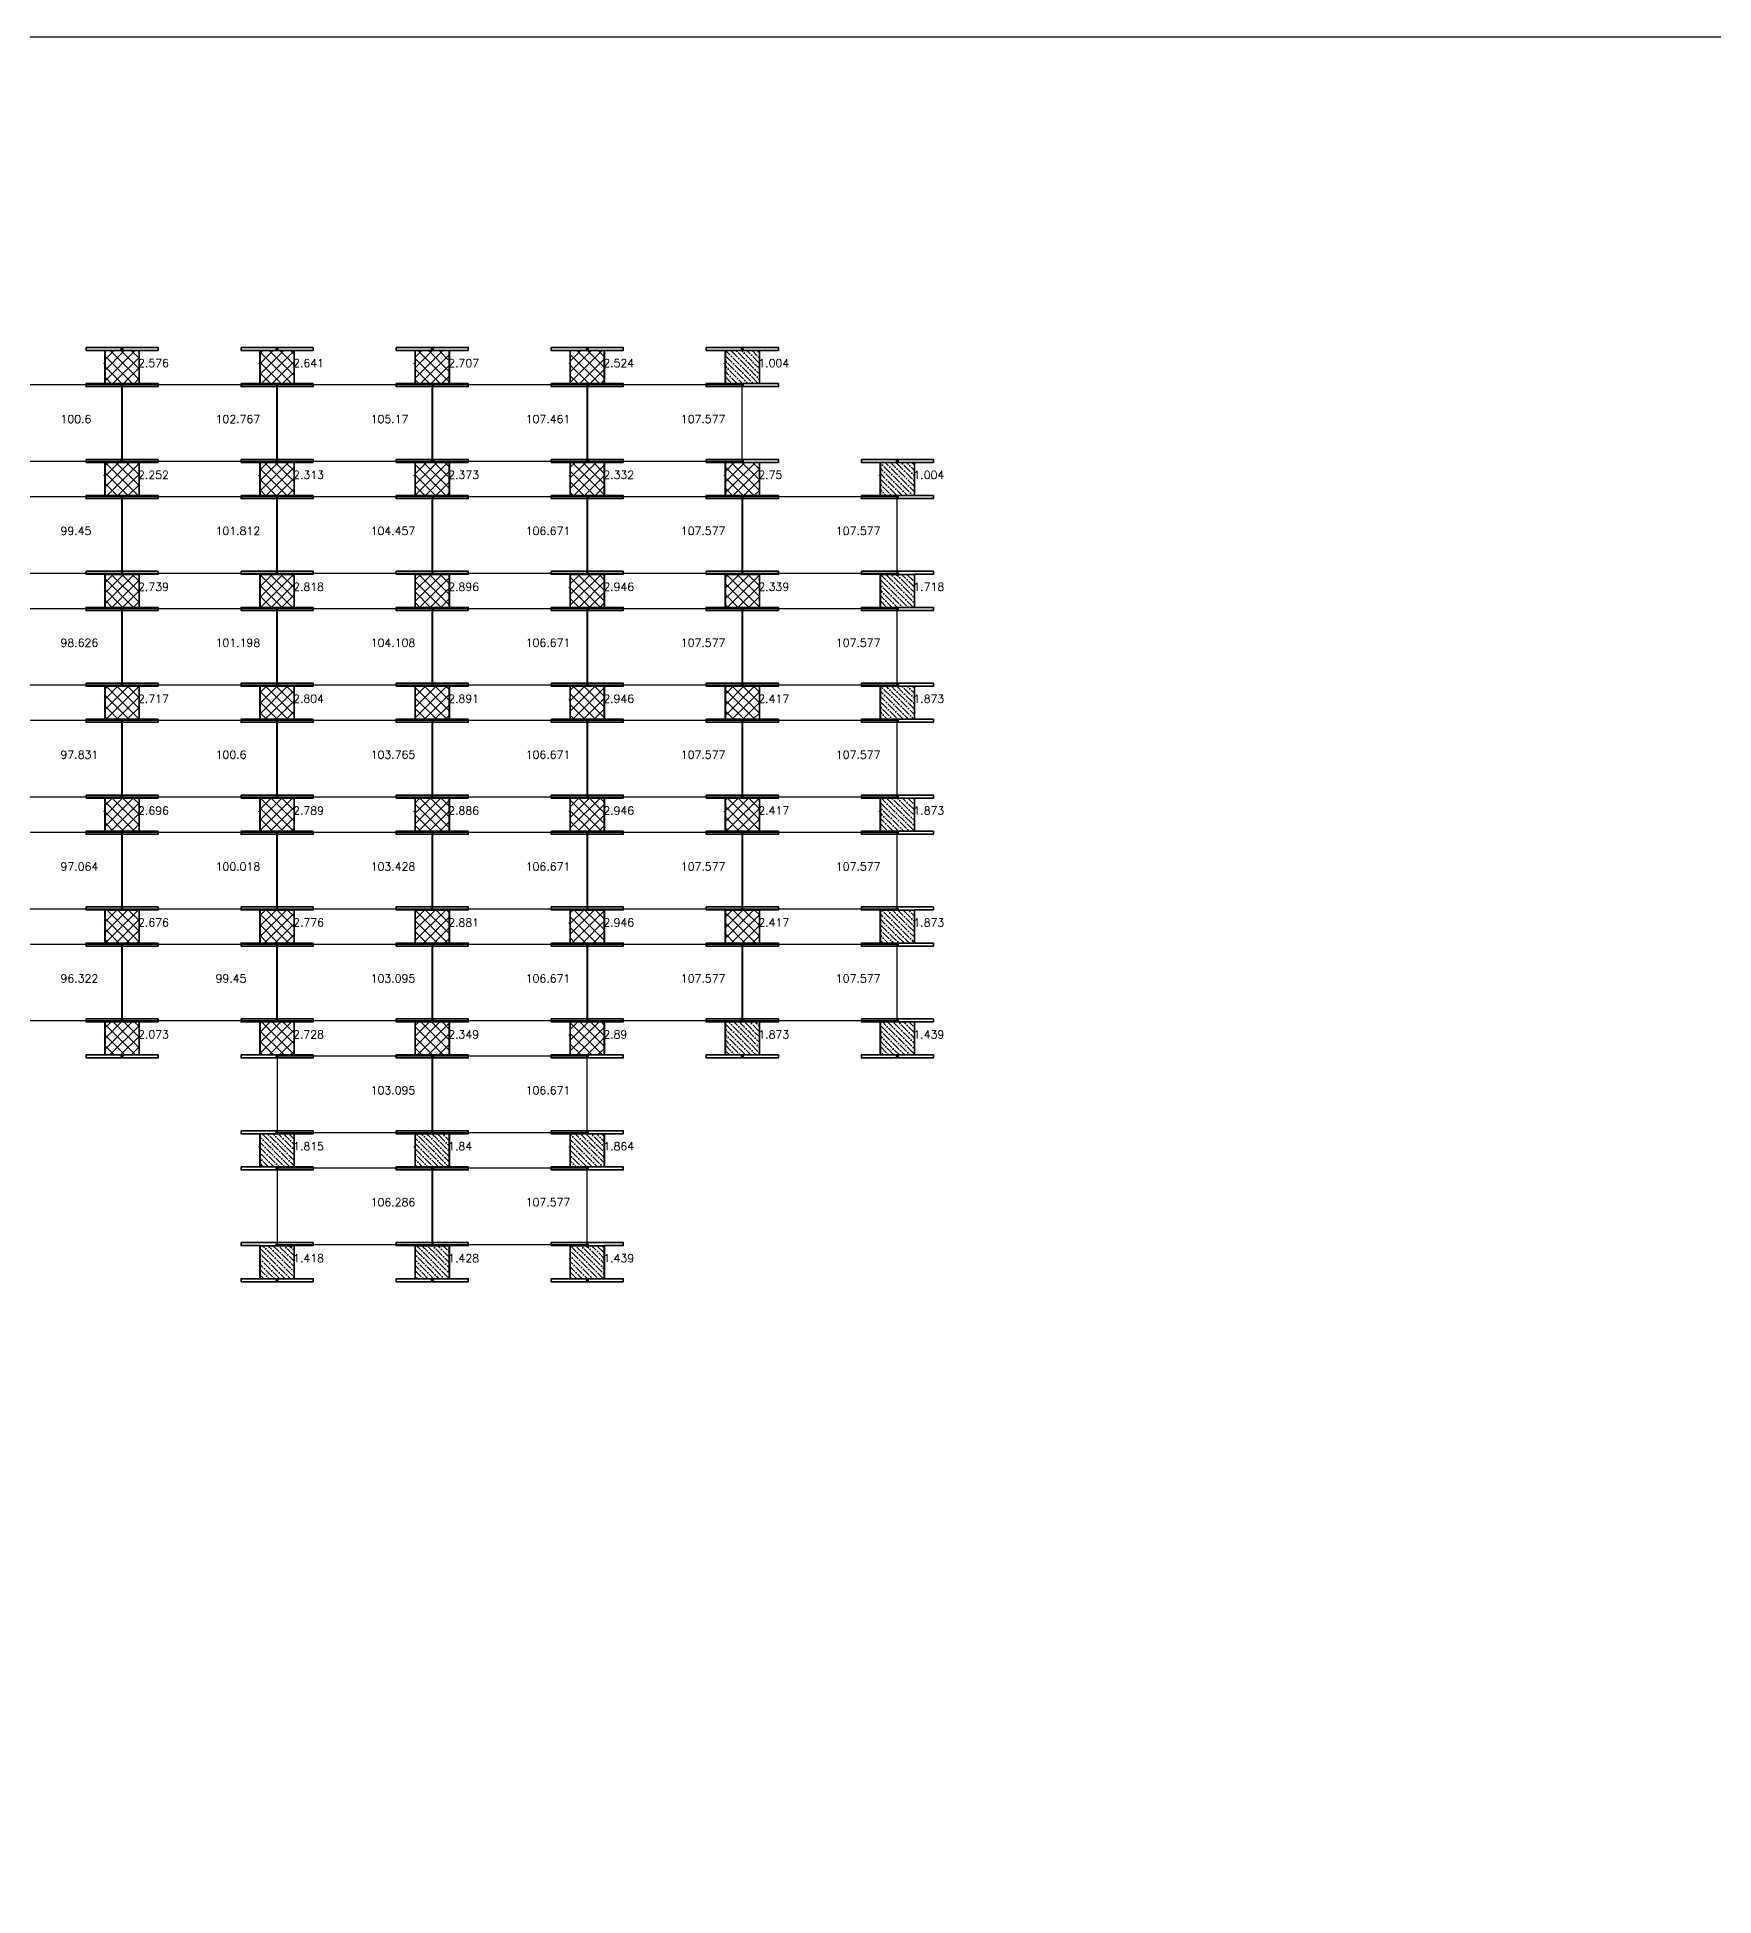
# Model space of a CAD drawing. Header units: inches. Extents: x 4487 to 8387, y 819 to 2897.
# Drawn here: x 5383 to 6221, y 1850 to 2779 of the extents above; entities that cross this region are included whole.
import ezdxf

# ---------------------------------------------------------------- set-up
doc = ezdxf.new("R2010")
doc.units = ezdxf.units.IN
doc.header["$LTSCALE"] = 50
doc.header["$MEASUREMENT"] = 0
for name, color, linetype, lineweight in [('E-PANELS', 140, 'Continuous', 30), ('E3-ECOFEET', 254, 'Continuous', 35), ('HATCH 2', 140, 'Continuous', 35), ('HATCH 3', 30, 'Continuous', 35)]:
    doc.layers.add(name, color=color, linetype=linetype, lineweight=lineweight)
doc.layers.add('EF3 TEXT', color=7, linetype='Continuous', plot=False)
doc.layers.add('IFI PERIMETER', color=231, linetype='FENCE')
doc.styles.add('mytext', font='romans.shx')
doc.styles.get("Standard").update_dxf_attribs({"font": 'arial.ttf'})
doc.linetypes.add('FENCE', pattern='A,0.5,-0.1,["X",Standard,S=0.1,R=0,X=-0.035,Y=-0.05],-0.1', length=0.7)

# ---------------------------------------------------------------- blocks, each defined once
blk = doc.blocks.new('EF3_HATCH_3')
at = {"layer": 'HATCH 3'}
h = blk.add_hatch(dxfattribs=at)
h.set_pattern_fill('ANSI37', color=256, scale=30)
h.set_pattern_definition([(45, (-119.168, -90.9187), (-2.65165, 2.65165), []), (135, (-119.168, -90.9187), (-2.65165, -2.65165), [])])
h.paths.add_polyline_path([(-8.5, -8.25), (8.5, -8.25), (8.5, 8.25), (-8.5, 8.25)])
blk.add_lwpolyline([(-8.5, -8.25), (8.5, -8.25), (8.5, 8.25), (-8.5, 8.25)], close=True, dxfattribs=at)
blk = doc.blocks.new('EF3_HATCH_2')
at = {"layer": 'HATCH 2'}
h = blk.add_hatch(dxfattribs=at)
h.set_pattern_fill('ANSI36', color=256, scale=15, angle=90)
h.set_pattern_definition([(135, (-119.168, -90.9187), (-3.64602, 0.994369), [4.6875, -0.9375, 0, -0.9375])])
h.paths.add_polyline_path([(-8.5, -8.25), (8.5, -8.25), (8.5, 8.25), (-8.5, 8.25)])
blk.add_lwpolyline([(-8.5, -8.25), (8.5, -8.25), (8.5, 8.25), (-8.5, 8.25)], close=True, dxfattribs=at)
blk = doc.blocks.new('*U1')
at = {"layer": 'E3-ECOFEET', "color": 5}
for points in [[(0, 0), (0, -1.5), (9.41, -1.5), (9.41, -18.06), (0, -18.06), (0, -19.56), (36, -19.56), (36, -18.06), (26.59, -18.06), (26.59, -1.5), (36, -1.5), (36, 0), (0, 0)], [(8.84, -8.08), (8.88, -8.14)]]:
    blk.add_lwpolyline(points, dxfattribs=at)
at = {"layer": 'E3-ECOFEET'}
for points in [[(17.25, -1.03), (17.75, -1.03), (17.75, -0.53)], [(18.25, -0.53), (18.25, -1.03), (18.75, -1.03)], [(17.25, -18.53), (17.75, -18.53), (17.75, -19.03)], [(18.25, -19.03), (18.25, -18.53), (18.75, -18.53)]]:
    blk.add_lwpolyline(points, dxfattribs=at)
blk = doc.blocks.new('JA 320W 10DEG')
at = {"layer": 'E-PANELS'}
blk.add_lwpolyline([(0, 0), (77.01, 0), (77.01, -38.44), (0, -38.44)], close=True, dxfattribs=at)

msp = doc.modelspace()

# ---------------------------------------------------------------- linework, layer by layer
at = {"layer": 'IFI PERIMETER'}
msp.add_lwpolyline([(8387.3, 2779.36), (4487.09, 2779.36), (4487.09, 819.14), (8387.3, 819.14)], close=True, dxfattribs=at)

# ---------------------------------------------------------------- block references
at = {"layer": 'E-PANELS'}
for p in [(5347.86, 2605.71), (5425.37, 2605.71), (5502.88, 2605.71), (5580.39, 2605.71), (5657.9, 2605.71), (5347.86, 2549.78), (5425.37, 2549.78), (5502.88, 2549.78), (5580.39, 2549.78), (5657.9, 2549.78), (5735.41, 2549.78), (5347.86, 2493.84), (5425.37, 2493.84), (5502.88, 2493.84), (5580.39, 2493.84), (5657.9, 2493.84), (5735.41, 2493.84), (5347.86, 2437.91), (5425.37, 2437.91), (5502.88, 2437.91), (5580.39, 2437.91), (5657.9, 2437.91), (5735.41, 2437.91), (5347.86, 2381.97), (5425.37, 2381.97), (5502.88, 2381.97), (5580.39, 2381.97), (5657.9, 2381.97), (5735.41, 2381.97), (5347.86, 2326.04), (5425.37, 2326.04), (5502.88, 2326.04), (5580.39, 2326.04), (5657.9, 2326.04), (5735.41, 2326.04), (5502.88, 2270.11), (5580.39, 2270.11), (5502.88, 2214.17), (5580.39, 2214.17)]:
    msp.add_blockref('JA 320W 10DEG', p, dxfattribs=at)
at = {"layer": 'E3-ECOFEET'}
for p in [(5407.12, 2624.24), (5484.63, 2624.24), (5562.14, 2624.24), (5639.65, 2624.24), (5717.16, 2624.24), (5407.12, 2568.3), (5484.63, 2568.3), (5562.14, 2568.3), (5639.65, 2568.3), (5717.16, 2568.3), (5794.67, 2568.3), (5407.12, 2512.37), (5484.63, 2512.37), (5562.14, 2512.37), (5639.65, 2512.37), (5717.16, 2512.37), (5794.67, 2512.37), (5407.12, 2456.43), (5484.63, 2456.43), (5562.14, 2456.43), (5639.65, 2456.43), (5717.16, 2456.43), (5794.67, 2456.43), (5407.12, 2400.5), (5484.63, 2400.5), (5562.14, 2400.5), (5639.65, 2400.5), (5717.16, 2400.5), (5794.67, 2400.5), (5407.12, 2344.57), (5484.63, 2344.57), (5562.14, 2344.57), (5639.65, 2344.57), (5717.16, 2344.57), (5794.67, 2344.57), (5407.12, 2288.63), (5484.63, 2288.63), (5562.14, 2288.63), (5639.65, 2288.63), (5717.16, 2288.63), (5794.67, 2288.63), (5484.63, 2232.7), (5562.14, 2232.7), (5639.65, 2232.7), (5484.63, 2176.76), (5562.14, 2176.76), (5639.65, 2176.76)]:
    msp.add_blockref('*U1', p, dxfattribs=at)
at = {"layer": 'HATCH 2'}
for p in [(5735.16, 2614.46), (5812.67, 2558.53), (5812.67, 2502.59), (5812.67, 2446.66), (5812.67, 2390.72), (5812.67, 2334.79), (5735.16, 2278.85), (5812.67, 2278.85), (5502.63, 2222.92), (5580.14, 2222.92), (5657.65, 2222.92), (5502.63, 2166.98), (5580.14, 2166.98), (5657.65, 2166.98)]:
    msp.add_blockref('EF3_HATCH_2', p, dxfattribs=at)
at = {"layer": 'HATCH 3'}
for p in [(5425.12, 2614.46), (5502.63, 2614.46), (5580.14, 2614.46), (5657.65, 2614.46), (5425.12, 2558.53), (5502.63, 2558.53), (5580.14, 2558.53), (5657.65, 2558.53), (5735.16, 2558.53), (5425.12, 2502.59), (5502.63, 2502.59), (5580.14, 2502.59), (5657.65, 2502.59), (5735.16, 2502.59), (5425.12, 2446.66), (5502.63, 2446.66), (5580.14, 2446.66), (5657.65, 2446.66), (5735.16, 2446.66), (5425.12, 2390.72), (5502.63, 2390.72), (5580.14, 2390.72), (5657.65, 2390.72), (5735.16, 2390.72), (5425.12, 2334.79), (5502.63, 2334.79), (5580.14, 2334.79), (5657.65, 2334.79), (5735.16, 2334.79), (5425.12, 2278.85), (5502.63, 2278.85), (5580.14, 2278.85), (5657.65, 2278.85)]:
    msp.add_blockref('EF3_HATCH_3', p, dxfattribs=at)

# ---------------------------------------------------------------- texts
at = {"layer": 'EF3 TEXT', "style": 'mytext'}
for s, p in [('2.576', (5433.12, 2614.46)), ('2.641', (5510.63, 2614.46)), ('2.707', (5588.14, 2614.46)), ('2.524', (5665.65, 2614.46)), ('1.004', (5743.16, 2614.46)), ('100.6', (5394.37, 2586.49)), ('102.767', (5471.88, 2586.49)), ('105.17', (5549.39, 2586.49)), ('107.461', (5626.9, 2586.49)), ('107.577', (5704.41, 2586.49)), ('2.252', (5433.12, 2558.53)), ('2.313', (5510.63, 2558.53)), ('2.373', (5588.14, 2558.53)), ('2.332', (5665.65, 2558.53)), ('2.75', (5743.16, 2558.53)), ('1.004', (5820.67, 2558.53)), ('99.45', (5394.37, 2530.56)), ('101.812', (5471.88, 2530.56)), ('104.457', (5549.39, 2530.56)), ('106.671', (5626.9, 2530.56)), ('107.577', (5704.41, 2530.56)), ('107.577', (5781.92, 2530.56)), ('2.739', (5433.12, 2502.59)), ('2.818', (5510.63, 2502.59)), ('2.896', (5588.14, 2502.59)), ('2.946', (5665.65, 2502.59)), ('2.339', (5743.16, 2502.59)), ('1.718', (5820.67, 2502.59)), ('98.626', (5394.37, 2474.62)), ('101.198', (5471.88, 2474.62)), ('104.108', (5549.39, 2474.62)), ('106.671', (5626.9, 2474.62)), ('107.577', (5704.41, 2474.62)), ('107.577', (5781.92, 2474.62)), ('2.717', (5433.12, 2446.66)), ('2.804', (5510.63, 2446.66)), ('2.891', (5588.14, 2446.66)), ('2.946', (5665.65, 2446.66)), ('2.417', (5743.16, 2446.66)), ('1.873', (5820.67, 2446.66)), ('97.831', (5394.37, 2418.69)), ('100.6', (5471.88, 2418.69)), ('103.765', (5549.39, 2418.69)), ('106.671', (5626.9, 2418.69)), ('107.577', (5704.41, 2418.69)), ('107.577', (5781.92, 2418.69)), ('2.696', (5433.12, 2390.72)), ('2.789', (5510.63, 2390.72)), ('2.886', (5588.14, 2390.72)), ('2.946', (5665.65, 2390.72)), ('2.417', (5743.16, 2390.72)), ('1.873', (5820.67, 2390.72)), ('97.064', (5394.37, 2362.75)), ('100.018', (5471.88, 2362.75)), ('103.428', (5549.39, 2362.75)), ('106.671', (5626.9, 2362.75)), ('107.577', (5704.41, 2362.75)), ('107.577', (5781.92, 2362.75)), ('2.676', (5433.12, 2334.79)), ('2.776', (5510.63, 2334.79)), ('2.881', (5588.14, 2334.79)), ('2.946', (5665.65, 2334.79)), ('2.417', (5743.16, 2334.79)), ('1.873', (5820.67, 2334.79)), ('96.322', (5394.37, 2306.82)), ('99.45', (5471.88, 2306.82)), ('103.095', (5549.39, 2306.82)), ('106.671', (5626.9, 2306.82)), ('107.577', (5704.41, 2306.82)), ('107.577', (5781.92, 2306.82)), ('2.073', (5433.12, 2278.85)), ('2.728', (5510.63, 2278.85)), ('2.349', (5588.14, 2278.85)), ('2.89', (5665.65, 2278.85)), ('1.873', (5743.16, 2278.85)), ('1.439', (5820.67, 2278.85)), ('103.095', (5549.39, 2250.89)), ('106.671', (5626.9, 2250.89)), ('1.815', (5510.63, 2222.92)), ('1.84', (5588.14, 2222.92)), ('1.864', (5665.65, 2222.92)), ('106.286', (5549.39, 2194.95)), ('107.577', (5626.9, 2194.95)), ('1.418', (5510.63, 2166.98)), ('1.428', (5588.14, 2166.98)), ('1.439', (5665.65, 2166.98))]:
    msp.add_text(s, height=4, dxfattribs=at).set_placement(p)

doc.saveas('drawing.dxf')
